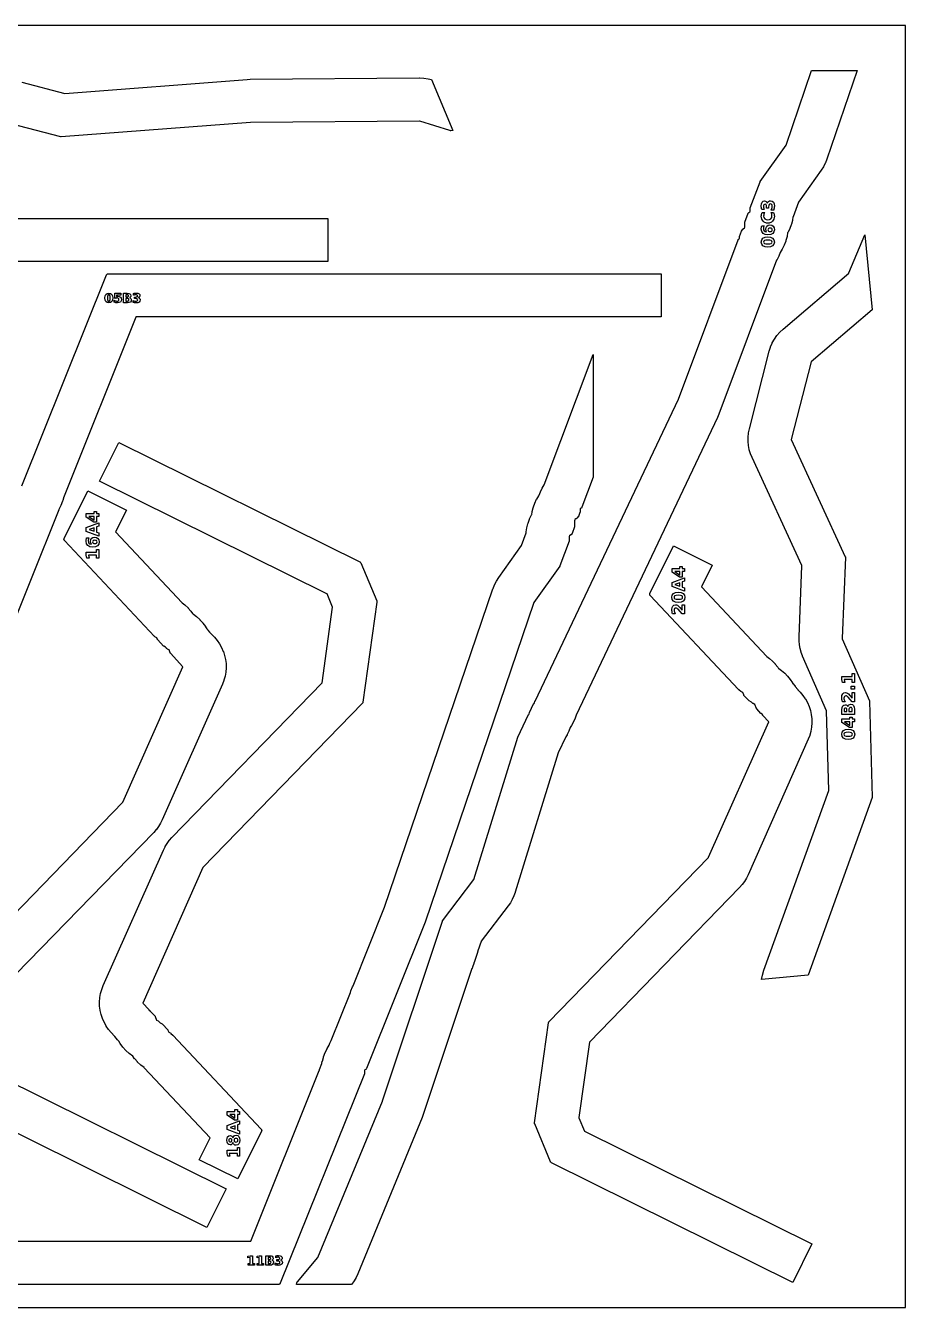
# Model space of a CAD drawing. Header units: millimetres. Extents: x 0 to 841, y 0 to 594.
# Drawn here: x 433 to 841, y 0 to 594 of the extents above; entities that cross this region are included whole.
import ezdxf

# ---------------------------------------------------------------- set-up
doc = ezdxf.new("R2010")
doc.units = ezdxf.units.MM
for name, color, linetype in [('CUT', 1, 'Continuous'), ('ENGRAVE', 5, 'Continuous'), ('SHEET_EDGE_DO_NOT_CUT', 8, 'Continuous')]:
    doc.layers.add(name, color=color, linetype=linetype)

msp = doc.modelspace()

# ---------------------------------------------------------------- linework, layer by layer
at = {"layer": 'CUT'}
for points in [[(559.01, 11.5), (559.02, 11.54), (559.04, 11.59), (559.06, 11.63), (559.14, 11.77), (559.16, 11.81), (559.19, 11.85), (568.68, 23.08), (568.69, 23.09), (568.7, 23.1), (598.6, 95.63), (598.61, 95.64), (626.39, 179.05), (626.41, 179.1), (626.44, 179.15), (626.47, 179.2), (641.02, 198.22), (641.03, 198.23), (641.03, 198.24), (661.37, 264.19), (661.4, 264.26), (666.37, 274.71), (666.39, 274.75), (666.41, 274.79), (666.44, 274.83), (666.66, 275.07), (666.66, 275.08), (666.67, 275.09), (666.82, 275.66), (666.84, 275.7), (666.85, 275.74), (668.71, 279.65), (668.73, 279.7), (668.76, 279.74), (668.84, 279.85), (668.87, 279.89), (668.91, 279.92), (668.95, 279.95), (668.99, 279.98), (669.15, 280.08), (669.16, 280.08), (669.16, 280.1), (669.32, 280.9), (669.33, 280.94), (669.34, 280.98), (669.36, 281.01), (735.8, 420.92), (735.81, 420.94), (763.56, 494.78), (763.57, 494.82), (763.6, 494.86), (763.67, 494.99), (763.7, 495.02), (763.72, 495.06), (763.75, 495.09), (763.79, 495.12), (763.96, 495.25), (763.97, 495.26), (763.97, 495.27), (764.07, 495.57), (764.07, 495.58), (764.07, 495.59), (764.09, 496.13), (764.1, 496.18), (764.11, 496.24), (764.12, 496.29), (765.03, 498.7), (765.05, 498.74), (765.07, 498.78), (765.1, 498.82), (765.74, 499.69), (765.77, 499.73), (765.8, 499.76), (765.84, 499.79), (766.45, 500.26), (766.46, 500.26), (766.46, 500.28), (766.56, 500.57), (766.56, 500.59), (766.56, 500.6), (766.61, 502.83), (766.61, 502.88), (766.62, 502.94), (766.64, 502.99), (768.17, 507.04), (768.18, 507.08), (768.2, 507.11), (768.23, 507.15), (768.25, 507.19), (768.42, 507.38), (768.45, 507.41), (768.49, 507.44), (768.52, 507.47), (768.94, 507.76), (768.95, 507.77), (768.96, 507.78), (769.05, 508.08), (769.06, 508.09), (769.06, 508.1), (769.1, 509.47), (769.11, 509.52), (769.12, 509.57), (769.13, 509.62), (773.63, 521.58), (773.65, 521.62), (773.67, 521.66), (773.69, 521.7), (785.68, 538.56), (785.69, 538.57), (785.69, 538.58), (797.5, 573.26), (818.62, 573.26), (804.62, 532.14), (804.62, 532.11), (803.92, 530.35), (803.9, 530.31), (803.04, 528.63), (803.02, 528.59), (801.99, 526.99), (801.98, 526.97), (791.47, 512.18), (791.46, 512.17), (791.46, 512.16), (788.92, 505.41), (788.91, 505.4), (788.91, 505.39), (788.64, 503.8), (788.63, 503.76), (788.16, 502), (788.15, 501.98), (788.06, 501.69), (788.05, 501.67), (787.4, 499.91), (787.38, 499.87), (786.57, 498.19), (786.55, 498.15), (786.43, 497.95), (786.42, 497.94), (786.42, 497.93), (786.16, 496.36), (786.15, 496.31), (785.66, 494.49), (785.66, 494.46), (785.56, 494.17), (785.56, 494.15), (784.84, 492.24), (784.82, 492.19), (783.91, 490.38), (783.88, 490.34), (782.98, 488.93), (782.98, 488.92), (782.97, 488.9), (782.33, 487.21), (782.31, 487.16), (781.39, 485.33), (781.36, 485.28), (781.35, 485.26), (781.34, 485.25), (781.33, 485.24), (754.53, 413.91), (754.52, 413.89), (753.87, 412.36), (753.87, 412.34), (688.41, 274.51), (688.4, 274.48), (687.95, 273.08), (687.93, 273.04), (687.22, 271.37), (687.2, 271.32), (686.33, 269.73), (686.31, 269.69), (685.7, 268.78), (685.7, 268.77), (685.69, 268.76), (685.05, 267.07), (685.03, 267.03), (684.23, 265.41), (684.21, 265.37), (683.59, 264.36), (683.58, 264.33), (680.08, 256.96), (680.06, 256.93), (660.14, 192.35), (660.13, 192.33), (659.55, 190.69), (659.53, 190.65), (658.81, 189.09), (658.79, 189.05), (657.93, 187.55), (657.91, 187.51), (656.92, 186.09), (656.91, 186.07), (644.34, 169.64), (644.33, 169.63), (644.33, 169.62), (643.73, 167.82), (643.72, 167.79), (643.52, 166.97), (643.51, 166.92), (642.91, 165.16), (642.89, 165.12), (642.64, 164.55), (642.63, 164.53), (641.23, 160.31), (641.22, 160.29), (641.02, 159.45), (641.01, 159.4), (640.41, 157.66), (640.39, 157.62), (640.14, 157.06), (640.13, 157.04), (617.58, 89.32), (617.58, 89.31), (617.1, 88.02), (617.09, 88), (587.19, 15.48), (587.18, 15.45), (586.31, 13.62), (586.28, 13.57), (585.23, 11.85), (585.2, 11.81), (584.31, 10.62), (558.8, 10.62), (559.01, 11.5)], [(573.34, 504.65), (573.34, 484.63), (171.12, 484.65), (171.12, 504.65), (573.34, 504.65)], [(797.3, 438.16), (797.29, 438.15), (797.29, 438.14), (788.11, 402.18), (788.11, 402.17), (788.11, 402.16), (813.15, 347.85), (813.17, 347.8), (813.18, 347.76), (813.19, 347.71), (813.19, 347.67), (813.19, 347.62), (811.7, 309.9), (811.7, 309.89), (811.71, 309.88), (824.36, 281.05), (824.37, 281.01), (824.39, 280.96), (824.39, 280.91), (824.4, 280.87), (825.57, 236.46), (825.57, 236.41), (825.57, 236.37), (825.56, 236.32), (825.54, 236.28), (795.92, 154.01), (774.33, 151.96), (774.78, 153.91), (774.79, 153.94), (775.46, 156.22), (775.47, 156.25), (805.48, 239.59), (805.48, 239.6), (805.48, 239.61), (804.51, 276.51), (804.51, 276.52), (804.5, 276.53), (793.39, 301.85), (793.38, 301.87), (792.74, 303.53), (792.73, 303.57), (792.25, 305.27), (792.24, 305.31), (791.91, 307.05), (791.9, 307.09), (791.73, 308.85), (791.73, 308.89), (791.72, 310.67), (791.72, 310.69), (793.02, 343.72), (793.02, 343.73), (793.02, 343.74), (769.95, 393.79), (769.94, 393.81), (769.23, 395.58), (769.21, 395.63), (768.67, 397.45), (768.66, 397.5), (768.31, 399.36), (768.3, 399.41), (768.13, 401.3), (768.13, 401.35), (768.14, 403.25), (768.14, 403.3), (768.34, 405.19), (768.34, 405.23), (768.73, 407.11), (768.73, 407.13), (777.91, 443.09), (777.91, 443.11), (778.51, 445.03), (778.53, 445.08), (779.31, 446.92), (779.33, 446.96), (780.3, 448.71), (780.33, 448.75), (781.47, 450.39), (781.5, 450.43), (782.81, 451.95), (782.84, 451.98), (784.3, 453.37), (784.32, 453.38), (814.8, 479.36), (814.81, 479.37), (814.81, 479.38), (822.25, 497.12), (825.57, 462.27), (797.3, 438.16)], [(588.17, 345.48), (588.21, 345.46), (588.25, 345.43), (588.28, 345.4), (588.31, 345.37), (588.55, 345.12), (588.58, 345.09), (588.6, 345.05), (588.63, 345.01), (588.65, 344.97), (596, 327.4), (596.02, 327.36), (596.03, 327.31), (596.03, 327.27), (596.07, 327.01), (596.07, 326.97), (596.07, 326.92), (596.07, 326.88), (589.59, 280.47), (589.58, 280.41), (589.57, 280.36), (589.52, 280.22), (589.49, 280.17), (589.47, 280.12), (589.44, 280.08), (589.4, 280.04), (515.39, 203.84), (515.39, 203.83), (515.38, 203.82), (487.52, 141.02), (487.51, 141.01), (487.52, 141), (490.33, 138.01), (490.36, 137.97), (490.39, 137.94), (490.41, 137.9), (490.57, 137.59), (490.58, 137.58), (490.59, 137.58), (490.91, 137.37), (490.94, 137.35), (490.97, 137.32), (491, 137.29), (493.25, 134.9), (493.28, 134.86), (493.31, 134.82), (493.33, 134.78), (493.35, 134.73), (493.94, 133.15), (493.95, 133.13), (493.96, 133.13), (494.74, 132.72), (494.79, 132.69), (494.83, 132.66), (494.87, 132.63), (495.58, 131.92), (495.59, 131.91), (495.6, 131.9), (496.49, 131.41), (496.54, 131.39), (496.58, 131.35), (496.62, 131.32), (499.11, 128.65), (499.14, 128.61), (499.17, 128.57), (499.2, 128.53), (499.22, 128.49), (499.56, 127.58), (499.56, 127.57), (499.57, 127.56), (500.52, 127.04), (500.55, 127.02), (500.59, 126.99), (500.62, 126.97), (501.45, 126.17), (501.47, 126.15), (542.44, 82.52), (542.48, 82.48), (542.51, 82.44), (542.58, 82.31), (542.61, 82.27), (542.63, 82.22), (542.64, 82.17), (542.65, 82.12), (542.67, 82.03), (542.67, 81.98), (542.67, 81.92), (542.67, 81.87), (542.65, 81.82), (542.62, 81.68), (542.6, 81.63), (542.58, 81.59), (531.64, 59.52), (513.72, 68.4), (518.74, 78.52), (518.74, 78.54), (518.74, 78.55), (488.21, 111.05), (488.21, 111.06), (488.2, 111.06), (488.19, 111.07), (488.15, 111.1), (486.59, 112.3), (486.55, 112.33), (485.11, 113.68), (485.08, 113.72), (483.79, 115.21), (483.76, 115.25), (482.99, 116.35), (482.98, 116.36), (482.97, 116.36), (482.95, 116.38), (482.91, 116.4), (482.87, 116.43), (481.23, 117.64), (481.19, 117.67), (479.69, 119.05), (479.65, 119.09), (478.3, 120.61), (478.27, 120.65), (477.08, 122.31), (477.06, 122.35), (476.49, 123.36), (476.48, 123.37), (476.47, 123.37), (475.82, 124.02), (475.79, 124.06), (474.61, 125.48), (474.58, 125.52), (474.46, 125.7), (474.45, 125.71), (474.44, 125.71), (472.94, 127.32), (472.92, 127.33), (471.68, 128.79), (471.65, 128.83), (470.57, 130.39), (470.54, 130.44), (469.61, 132.1), (469.59, 132.14), (468.83, 133.88), (468.81, 133.93), (468.22, 135.74), (468.21, 135.79), (467.8, 137.64), (467.79, 137.69), (467.56, 139.58), (467.56, 139.63), (467.52, 141.53), (467.52, 141.58), (467.67, 143.48), (467.67, 143.53), (468, 145.4), (468.01, 145.45), (468.52, 147.28), (468.54, 147.33), (469.23, 149.11), (469.24, 149.14), (497.1, 211.93), (497.11, 211.95), (497.88, 213.5), (497.9, 213.54), (498.8, 215.01), (498.83, 215.04), (499.85, 216.42), (499.88, 216.46), (501.03, 217.75), (501.05, 217.77), (570.64, 289.43), (570.65, 289.44), (570.65, 289.45), (575.54, 324.47), (575.54, 324.48), (575.53, 324.5), (572.94, 330.7), (572.93, 330.71), (572.92, 330.71), (467.52, 382.96), (476.4, 400.88), (588.17, 345.48)], [(677.03, 66.92), (676.99, 66.94), (676.95, 66.96), (676.92, 66.99), (676.88, 67.02), (676.65, 67.27), (676.62, 67.31), (676.59, 67.34), (676.57, 67.38), (676.55, 67.42), (669.2, 85), (669.18, 85.04), (669.17, 85.08), (669.16, 85.13), (669.13, 85.39), (669.13, 85.43), (669.13, 85.47), (669.13, 85.52), (675.6, 131.93), (675.61, 131.98), (675.63, 132.03), (675.68, 132.18), (675.7, 132.23), (675.73, 132.27), (675.76, 132.32), (675.79, 132.35), (749.8, 208.56), (749.81, 208.57), (749.82, 208.58), (777.68, 271.37), (777.68, 271.38), (777.68, 271.39), (774.98, 274.27), (774.94, 274.31), (774.91, 274.35), (774.89, 274.4), (774.66, 274.88), (774.66, 274.89), (774.65, 274.9), (774.18, 275.16), (774.13, 275.19), (774.09, 275.22), (774.05, 275.26), (772.08, 277.36), (772.05, 277.39), (772.02, 277.43), (772, 277.48), (771.98, 277.52), (771.3, 279.33), (771.29, 279.34), (771.28, 279.35), (770.41, 279.8), (770.37, 279.82), (770.33, 279.85), (770.29, 279.88), (769.64, 280.52), (769.63, 280.53), (769.62, 280.54), (768.61, 281.08), (768.57, 281.11), (768.53, 281.14), (768.49, 281.18), (766.19, 283.63), (766.16, 283.67), (766.13, 283.71), (766.11, 283.75), (766.09, 283.8), (765.68, 284.89), (765.67, 284.91), (765.66, 284.91), (764.8, 285.36), (764.76, 285.39), (764.72, 285.41), (764.68, 285.45), (764.02, 286.09), (764.01, 286.1), (764, 286.11), (763.7, 286.3), (763.66, 286.33), (763.63, 286.35), (763.6, 286.38), (722.75, 329.88), (722.72, 329.92), (722.69, 329.96), (722.61, 330.09), (722.59, 330.13), (722.57, 330.18), (722.56, 330.23), (722.55, 330.28), (722.53, 330.37), (722.53, 330.42), (722.53, 330.47), (722.53, 330.52), (722.54, 330.57), (722.58, 330.71), (722.6, 330.76), (722.62, 330.81), (733.56, 352.88), (751.48, 344), (746.46, 333.87), (746.45, 333.86), (746.46, 333.85), (776.74, 301.61), (776.74, 301.6), (776.75, 301.6), (778, 300.71), (778.04, 300.68), (779.4, 299.51), (779.43, 299.48), (780.68, 298.19), (780.71, 298.15), (781.83, 296.75), (781.86, 296.72), (782.26, 296.11), (782.27, 296.1), (782.28, 296.09), (783.62, 295.15), (783.65, 295.12), (785.08, 293.89), (785.11, 293.86), (786.41, 292.5), (786.44, 292.46), (787.6, 290.99), (787.63, 290.95), (788.64, 289.36), (788.66, 289.32), (788.76, 289.14), (788.76, 289.13), (788.77, 289.12), (789.96, 287.84), (789.99, 287.8), (791.1, 286.35), (791.12, 286.32), (791.16, 286.25), (791.17, 286.24), (791.18, 286.23), (792.26, 285.08), (792.28, 285.06), (793.52, 283.6), (793.55, 283.56), (794.63, 282), (794.66, 281.96), (795.59, 280.3), (795.61, 280.26), (796.37, 278.51), (796.39, 278.47), (796.98, 276.66), (796.99, 276.61), (797.4, 274.75), (797.41, 274.7), (797.63, 272.82), (797.64, 272.77), (797.68, 270.86), (797.68, 270.82), (797.53, 268.92), (797.53, 268.87), (797.2, 267), (797.19, 266.95), (796.68, 265.11), (796.66, 265.07), (795.97, 263.28), (795.96, 263.26), (768.1, 200.47), (768.09, 200.45), (767.32, 198.9), (767.29, 198.86), (766.39, 197.39), (766.37, 197.35), (765.34, 195.97), (765.32, 195.94), (764.17, 194.64), (764.15, 194.63), (694.56, 122.97), (694.55, 122.96), (694.54, 122.94), (689.66, 87.93), (689.66, 87.91), (689.66, 87.9), (692.26, 81.7), (692.26, 81.69), (692.27, 81.68), (797.68, 29.43), (788.8, 11.52), (677.03, 66.92)]]:
    msp.add_lwpolyline(points, close=True, dxfattribs=at)
for points in [[(431.44, 567.82), (451.45, 562.61), (451.46, 562.61), (451.48, 562.61), (535.87, 569.11), (535.89, 569.11), (537.26, 569.17), (537.28, 569.17), (615.72, 569.74), (615.75, 569.74), (617.78, 569.65), (617.83, 569.65), (619.82, 569.35), (619.87, 569.34), (621.31, 568.97), (631.21, 545.47), (630.32, 545.32), (630.32, 545.32), (630.28, 545.31), (630.23, 545.31), (630.18, 545.31), (630.02, 545.33), (629.97, 545.34), (629.93, 545.35), (615.89, 549.74), (615.88, 549.74), (615.87, 549.74), (537.42, 549.17), (537.4, 549.17), (449.75, 542.42), (449.69, 542.42), (449.64, 542.42), (449.58, 542.43), (426.41, 548.46)], [(431.48, 380.7), (470.66, 478.47), (470.68, 478.51), (470.7, 478.54), (470.72, 478.58), (470.83, 478.72), (470.86, 478.76), (470.89, 478.8), (470.93, 478.83), (470.97, 478.86), (471.02, 478.88), (471.13, 478.94), (471.17, 478.95), (471.22, 478.97), (471.26, 478.98), (471.3, 478.98), (471.35, 478.98), (727.84, 478.99), (727.84, 458.99), (484.41, 458.98), (484.4, 458.98), (484.4, 458.97), (450.77, 375.09), (450.76, 375.06), (450.49, 374), (450.48, 373.98), (450.38, 373.65), (450.37, 373.62), (449.63, 371.68), (449.61, 371.63), (448.67, 369.79), (448.64, 369.74), (448.61, 369.7), (448.61, 369.69), (448.6, 369.67), (422.35, 304.18)], [(294.12, 30.63), (537.55, 30.63), (537.57, 30.63), (537.57, 30.64), (569, 109.06), (569.01, 109.07), (569.38, 110.14), (569.39, 110.16), (570.58, 113.06), (570.58, 113.07), (570.59, 113.09), (570.76, 114.08), (570.77, 114.12), (571.24, 115.85), (571.25, 115.87), (571.34, 116.16), (571.35, 116.18), (572.05, 118.05), (572.07, 118.1), (572.96, 119.88), (572.99, 119.92), (573.96, 121.45), (573.97, 121.47), (573.97, 121.48), (574.27, 122.37), (574.29, 122.42), (574.84, 123.62), (574.84, 123.63), (583.77, 145.9), (583.77, 145.92), (583.99, 146.64), (584, 146.69), (584.73, 148.49), (584.76, 148.54), (585.03, 149.06), (585.04, 149.08), (599.62, 185.44), (599.62, 185.45), (649.87, 333.05), (649.88, 333.08), (650.57, 334.84), (650.59, 334.88), (651.45, 336.56), (651.48, 336.6), (652.5, 338.2), (652.51, 338.22), (663.02, 353.01), (663.03, 353.02), (663.03, 353.03), (665.27, 358.98), (665.28, 359), (665.28, 359.01), (665.3, 359.4), (665.31, 359.45), (665.58, 361.25), (665.59, 361.3), (666.04, 363.08), (666.04, 363.1), (666.13, 363.38), (666.14, 363.41), (666.83, 365.34), (666.85, 365.39), (667.74, 367.23), (667.77, 367.28), (667.87, 367.45), (667.88, 367.46), (667.88, 367.47), (668.07, 368.74), (668.08, 368.79), (668.53, 370.59), (668.54, 370.62), (668.63, 370.9), (668.63, 370.93), (669.27, 372.73), (669.29, 372.77), (670.1, 374.49), (670.12, 374.53), (671.09, 376.17), (671.12, 376.21), (671.3, 376.45), (671.31, 376.46), (671.31, 376.47), (671.87, 377.96), (671.88, 378.01), (672.69, 379.67), (672.71, 379.72), (673.64, 381.24), (673.64, 381.25), (673.65, 381.26), (696.34, 441.65), (696.34, 384.8), (691.07, 370.78), (691.07, 370.78), (691.05, 370.73), (691.03, 370.69), (691.01, 370.66), (690.87, 370.47), (690.83, 370.43), (690.8, 370.39), (690.76, 370.36), (690.71, 370.33), (690.32, 370.11), (690.31, 370.11), (690.31, 370.09), (690.22, 369.83), (690.22, 369.81), (690.22, 369.8), (690.21, 368.6), (690.21, 368.54), (690.19, 368.48), (690.18, 368.43), (689.66, 367.03), (689.64, 366.98), (689.62, 366.94), (689.6, 366.9), (688.75, 365.76), (688.71, 365.71), (688.67, 365.68), (688.36, 365.41), (688.32, 365.38), (688.28, 365.36), (687.83, 365.11), (687.82, 365.1), (687.82, 365.09), (687.73, 364.8), (687.73, 364.79), (687.72, 364.78), (687.7, 361.9), (687.7, 361.85), (687.69, 361.81), (687.68, 361.77), (687.67, 361.72), (686.5, 358.62), (686.48, 358.57), (686.46, 358.54), (686.43, 358.5), (686.41, 358.46), (686.07, 358.08), (686.04, 358.05), (686, 358.02), (685.96, 357.99), (685.34, 357.6), (685.33, 357.59), (685.32, 357.58), (685.24, 357.29), (685.23, 357.28), (685.23, 357.27), (685.21, 355.26), (685.2, 355.22), (685.2, 355.17), (685.19, 355.13), (685.17, 355.09), (680.86, 343.61), (680.84, 343.57), (680.82, 343.53), (680.8, 343.5), (668.81, 326.63), (668.81, 326.62), (668.8, 326.61), (618.38, 178.51), (618.37, 178.49), (591.21, 110.72), (591.2, 110.68), (591.17, 110.64), (591.15, 110.61), (591.01, 110.43), (590.98, 110.39), (590.95, 110.36), (590.91, 110.33), (590.88, 110.3), (590.44, 110.03), (590.43, 110.02), (590.42, 110.01), (590.33, 109.72), (590.33, 109.71), (590.32, 109.7), (590.27, 108.45), (590.27, 108.4), (590.26, 108.34), (590.24, 108.29), (551.3, 11.15), (551.29, 11.11), (551.27, 11.07), (551.24, 11.04), (551.14, 10.89), (551.11, 10.85), (551.07, 10.82), (551.03, 10.79), (550.99, 10.76), (550.95, 10.74), (550.83, 10.68), (550.79, 10.66), (550.75, 10.65), (550.71, 10.64), (550.66, 10.63), (550.62, 10.63), (294.12, 10.62)], [(404.29, 157.85), (478.3, 234.06), (478.31, 234.07), (478.32, 234.08), (506.18, 296.87), (506.18, 296.88), (506.18, 296.89), (500.34, 303.12), (500.31, 303.15), (500.28, 303.2), (500.25, 303.24), (500.23, 303.28), (499.72, 304.67), (499.71, 304.68), (499.7, 304.69), (498.97, 305.07), (498.93, 305.1), (498.89, 305.13), (498.54, 305.41), (498.51, 305.44), (498.48, 305.47), (498.09, 305.94), (498.08, 305.94), (498.08, 305.95), (497.3, 306.38), (497.25, 306.41), (497.21, 306.44), (497.18, 306.48), (494.48, 309.36), (494.45, 309.39), (494.42, 309.43), (494.4, 309.47), (494.38, 309.52), (494.1, 310.24), (494.09, 310.25), (494.08, 310.25), (493.13, 310.82), (493.09, 310.84), (493.05, 310.87), (493.02, 310.9), (451.25, 355.38), (451.22, 355.42), (451.19, 355.46), (451.11, 355.59), (451.09, 355.63), (451.07, 355.68), (451.06, 355.73), (451.05, 355.78), (451.03, 355.87), (451.03, 355.92), (451.03, 355.97), (451.03, 356.02), (451.04, 356.07), (451.08, 356.21), (451.1, 356.26), (451.12, 356.31), (462.06, 378.38), (479.98, 369.5), (474.96, 359.37), (474.95, 359.36), (474.96, 359.35), (505.83, 326.48), (505.84, 326.47), (505.85, 326.46), (507.08, 325.51), (507.12, 325.48), (508.53, 324.15), (508.57, 324.11), (509.84, 322.64), (509.87, 322.6), (510.6, 321.56), (510.61, 321.55), (510.62, 321.55), (510.78, 321.43), (510.81, 321.4), (510.99, 321.24), (511.01, 321.23), (512.46, 320.15), (512.5, 320.11), (514, 318.73), (514.04, 318.7), (515.39, 317.17), (515.42, 317.13), (516.6, 315.47), (516.63, 315.42), (517.18, 314.45), (517.18, 314.44), (517.19, 314.43), (517.69, 313.95), (517.73, 313.91), (518.52, 312.97), (518.53, 312.96), (520.76, 310.58), (520.78, 310.56), (522.02, 309.1), (522.05, 309.06), (523.13, 307.5), (523.16, 307.46), (524.09, 305.8), (524.11, 305.76), (524.87, 304.01), (524.89, 303.97), (525.48, 302.16), (525.49, 302.11), (525.9, 300.25), (525.91, 300.2), (526.13, 298.32), (526.14, 298.27), (526.18, 296.36), (526.18, 296.32), (526.03, 294.42), (526.03, 294.37), (525.7, 292.5), (525.69, 292.45), (525.18, 290.61), (525.16, 290.57), (524.47, 288.78), (524.46, 288.76), (496.6, 225.97), (496.59, 225.95), (495.82, 224.4), (495.79, 224.36), (494.89, 222.89), (494.87, 222.85), (493.84, 221.47), (493.82, 221.44), (492.67, 220.14), (492.65, 220.13), (423.06, 148.47)], [(420.77, 107.18), (526.18, 54.94), (517.3, 37.02), (405.53, 92.42)]]:
    msp.add_lwpolyline(points, dxfattribs=at)
at = {"layer": 'ENGRAVE'}
for points in [[(777.01, 511.67), (777.22, 512.19), (777.54, 512.56), (777.97, 512.8), (778.5, 512.87), (779.26, 512.71), (779.82, 512.21), (780.16, 511.39), (780.27, 510.27), (780.25, 509.82), (780.2, 509.37), (780.11, 508.92), (779.98, 508.48), (778.82, 508.48), (779.01, 508.9), (779.14, 509.31), (779.22, 509.73), (779.25, 510.13), (779.2, 510.66), (779.04, 511.05), (778.79, 511.29), (778.45, 511.37), (778.1, 511.29), (777.84, 511.04), (777.69, 510.64), (777.64, 510.08), (777.64, 509.48), (776.67, 509.48), (776.67, 510.11), (776.62, 510.6), (776.49, 510.95), (776.27, 511.16), (775.95, 511.23), (775.65, 511.16), (775.43, 510.96), (775.29, 510.64), (775.25, 510.2), (775.27, 509.84), (775.33, 509.47), (775.43, 509.1), (775.57, 508.73), (774.47, 508.73), (774.36, 509.17), (774.28, 509.61), (774.24, 510.04), (774.22, 510.47), (774.31, 511.46), (774.59, 512.17), (775.06, 512.59), (775.72, 512.73), (776.18, 512.67), (776.55, 512.46), (776.83, 512.13), (777.01, 511.67)], [(779.84, 507.43), (780.03, 507.01), (780.16, 506.57), (780.24, 506.11), (780.27, 505.63), (780.07, 504.32), (779.46, 503.32), (779.01, 502.95), (777.91, 502.52), (777.25, 502.47), (776.58, 502.52), (775.48, 502.95), (775.03, 503.32), (774.42, 504.32), (774.22, 505.63), (774.25, 506.11), (774.33, 506.57), (774.47, 507.01), (774.65, 507.43), (775.86, 507.43), (775.61, 507.02), (775.44, 506.61), (775.34, 506.19), (775.31, 505.75), (775.44, 505.03), (775.83, 504.48), (776.44, 504.14), (777.25, 504.02), (778.05, 504.14), (778.67, 504.48), (779.05, 505.03), (779.18, 505.75), (779.15, 506.19), (779.05, 506.61), (778.88, 507.02), (778.63, 507.43), (779.84, 507.43)], [(774.48, 501.26), (775.56, 501.26), (775.4, 500.9), (775.3, 500.56), (775.23, 500.23), (775.21, 499.92), (775.31, 499.32), (775.59, 498.87), (776.05, 498.58), (776.69, 498.43), (776.53, 498.7), (776.41, 498.99), (776.33, 499.31), (776.31, 499.65), (776.44, 500.46), (776.83, 501.09), (777.44, 501.5), (778.2, 501.64), (779.05, 501.49), (779.71, 501.03), (780.13, 500.31), (780.27, 499.38), (780.08, 498.38), (779.5, 497.62), (778.57, 497.16), (777.32, 497), (776.03, 497.18), (775.05, 497.73), (774.43, 498.59), (774.23, 499.73), (774.24, 500.12), (774.29, 500.51), (774.37, 500.89), (774.48, 501.26)], [(777.28, 499.4), (777.34, 499.05), (777.53, 498.81), (777.85, 498.66), (778.3, 498.61), (778.75, 498.66), (779.07, 498.81), (779.26, 499.05), (779.32, 499.4), (779.26, 499.75), (779.07, 499.99), (778.75, 500.14), (778.3, 500.19), (777.85, 500.14), (777.53, 499.99), (777.34, 499.75), (777.28, 499.4)], [(777.25, 496.12), (778.53, 495.97), (779.48, 495.5), (780.07, 494.74), (780.27, 493.72), (780.07, 492.7), (779.48, 491.95), (778.53, 491.48), (777.25, 491.32), (775.96, 491.48), (775.01, 491.95), (774.42, 492.7), (774.22, 493.72), (774.42, 494.74), (775.01, 495.5), (775.96, 495.97), (777.25, 496.12)], [(777.23, 494.62), (776.3, 494.57), (775.69, 494.41), (775.36, 494.14), (775.25, 493.72), (775.36, 493.31), (775.69, 493.03), (776.3, 492.88), (777.23, 492.82), (778.18, 492.88), (778.79, 493.03), (779.13, 493.31), (779.25, 493.72), (779.13, 494.14), (778.79, 494.41), (778.18, 494.57), (777.23, 494.62)], [(473.6, 467.79), (473.48, 466.83), (473.13, 466.11), (472.56, 465.67), (471.8, 465.52), (471.03, 465.67), (470.47, 466.11), (470.12, 466.83), (470, 467.79), (470.12, 468.75), (470.47, 469.47), (471.03, 469.91), (471.8, 470.06), (472.56, 469.91), (473.13, 469.47), (473.48, 468.75), (473.6, 467.79)], [(472.47, 467.8), (472.43, 468.5), (472.32, 468.95), (472.11, 469.21), (471.8, 469.29), (471.49, 469.21), (471.28, 468.95), (471.16, 468.5), (471.13, 467.8), (471.16, 467.09), (471.28, 466.63), (471.49, 466.37), (471.8, 466.29), (472.11, 466.37), (472.32, 466.63), (472.43, 467.09), (472.47, 467.8)], [(474.52, 469.98), (477.33, 469.98), (477.33, 469.15), (475.42, 469.15), (475.42, 468.47), (475.55, 468.51), (475.68, 468.53), (475.81, 468.54), (475.95, 468.55), (476.66, 468.45), (477.2, 468.15), (477.53, 467.67), (477.64, 467.03), (477.52, 466.4), (477.16, 465.92), (476.58, 465.62), (475.81, 465.52), (475.44, 465.54), (475.07, 465.59), (474.71, 465.68), (474.35, 465.81), (474.35, 466.7), (474.7, 466.52), (475.03, 466.39), (475.34, 466.32), (475.63, 466.29), (476, 466.34), (476.28, 466.49), (476.45, 466.73), (476.51, 467.03), (476.45, 467.34), (476.28, 467.58), (476, 467.73), (475.63, 467.78), (475.38, 467.76), (475.11, 467.71), (474.83, 467.63), (474.52, 467.52), (474.52, 469.98)], [(481.45, 467.95), (481.77, 467.8), (482.01, 467.56), (482.16, 467.24), (482.21, 466.86), (482.1, 466.31), (481.78, 465.92), (481.25, 465.68), (480.48, 465.61), (478.61, 465.61), (478.61, 469.98), (480.3, 469.98), (481.09, 469.91), (481.62, 469.71), (481.93, 469.35), (482.03, 468.82), (482, 468.53), (481.88, 468.28), (481.7, 468.09), (481.45, 467.95)], [(485.43, 467.97), (485.82, 467.81), (486.1, 467.57), (486.27, 467.25), (486.33, 466.85), (486.21, 466.28), (485.83, 465.86), (485.22, 465.61), (484.38, 465.52), (484.04, 465.54), (483.7, 465.58), (483.37, 465.64), (483.03, 465.74), (483.03, 466.61), (483.35, 466.47), (483.66, 466.37), (483.97, 466.31), (484.28, 466.29), (484.67, 466.33), (484.96, 466.44), (485.14, 466.63), (485.2, 466.89), (485.14, 467.15), (484.96, 467.34), (484.66, 467.46), (484.24, 467.5), (483.78, 467.5), (483.78, 468.22), (484.26, 468.22), (484.63, 468.26), (484.89, 468.36), (485.05, 468.52), (485.1, 468.76), (485.05, 468.99), (484.9, 469.15), (484.65, 469.26), (484.33, 469.29), (484.05, 469.27), (483.78, 469.23), (483.5, 469.15), (483.22, 469.05), (483.22, 469.87), (483.55, 469.95), (483.88, 470.01), (484.21, 470.05), (484.53, 470.06), (485.27, 469.99), (485.8, 469.78), (486.12, 469.43), (486.23, 468.94), (486.18, 468.59), (486.03, 468.31), (485.78, 468.1), (485.43, 467.97)], [(480.36, 468.29), (480.6, 468.32), (480.77, 468.4), (480.87, 468.55), (480.9, 468.75), (480.87, 468.95), (480.77, 469.09), (480.6, 469.18), (480.36, 469.21), (479.74, 469.21), (479.74, 468.29), (480.36, 468.29)], [(480.4, 466.37), (480.7, 466.41), (480.91, 466.52), (481.04, 466.7), (481.08, 466.95), (481.04, 467.2), (480.91, 467.38), (480.7, 467.48), (480.4, 467.52), (479.74, 467.52), (479.74, 466.37), (480.4, 466.37)], [(461.35, 366.28), (461.35, 367.96), (465.03, 367.96), (465.03, 368.79), (466.12, 368.79), (466.12, 367.96), (467.18, 367.96), (467.18, 366.53), (466.12, 366.53), (466.12, 363.95), (464.83, 363.95), (461.35, 366.28)], [(466.12, 361.67), (466.12, 359.32), (467.18, 358.95), (467.18, 357.44), (461.35, 359.6), (461.35, 361.39), (467.18, 363.55), (467.18, 362.04), (466.12, 361.67)], [(462.59, 366.53), (465.03, 364.89), (465.03, 366.53), (462.59, 366.53)], [(461.5, 356.58), (462.58, 356.58), (462.43, 356.22), (462.32, 355.88), (462.26, 355.56), (462.24, 355.24), (462.33, 354.65), (462.61, 354.2), (463.08, 353.9), (463.72, 353.76), (463.55, 354.03), (463.43, 354.32), (463.36, 354.63), (463.34, 354.98), (463.47, 355.78), (463.86, 356.42), (464.46, 356.83), (465.23, 356.97), (466.07, 356.81), (466.73, 356.35), (467.16, 355.64), (467.3, 354.71), (467.11, 353.7), (466.53, 352.95), (465.6, 352.48), (464.35, 352.33), (463.06, 352.51), (462.08, 353.06), (461.46, 353.92), (461.25, 355.05), (461.27, 355.45), (461.32, 355.83), (461.39, 356.21), (461.5, 356.58)], [(465.04, 359.69), (465.04, 361.29), (462.72, 360.49), (465.04, 359.69)], [(466.14, 347.2), (466.14, 348.53), (462.37, 348.53), (462.66, 347.17), (461.63, 347.17), (461.35, 348.52), (461.35, 349.95), (466.14, 349.95), (466.14, 351.28), (467.18, 351.28), (467.18, 347.2), (466.14, 347.2)], [(464.3, 354.73), (464.37, 354.38), (464.56, 354.13), (464.88, 353.98), (465.33, 353.94), (465.78, 353.98), (466.1, 354.13), (466.29, 354.38), (466.35, 354.73), (466.29, 355.07), (466.1, 355.32), (465.78, 355.47), (465.33, 355.52), (464.88, 355.47), (464.56, 355.32), (464.37, 355.07), (464.3, 354.73)], [(732.85, 340.78), (732.85, 342.46), (736.53, 342.46), (736.53, 343.29), (737.62, 343.29), (737.62, 342.46), (738.69, 342.46), (738.69, 341.03), (737.62, 341.03), (737.62, 338.45), (736.34, 338.45), (732.85, 340.78)], [(734.09, 341.03), (736.53, 339.39), (736.53, 341.03), (734.09, 341.03)], [(737.62, 336.17), (737.62, 333.82), (738.69, 333.45), (738.69, 331.94), (732.85, 334.1), (732.85, 335.89), (738.69, 338.05), (738.69, 336.54), (737.62, 336.17)], [(736.54, 334.19), (736.54, 335.79), (734.22, 334.99), (736.54, 334.19)], [(735.78, 331.51), (737.06, 331.36), (738.01, 330.89), (738.6, 330.13), (738.8, 329.12), (738.6, 328.09), (738.01, 327.34), (737.06, 326.87), (735.78, 326.71), (734.49, 326.87), (733.54, 327.34), (732.95, 328.09), (732.75, 329.12), (732.95, 330.13), (733.54, 330.89), (734.49, 331.36), (735.78, 331.51)], [(735.76, 330.01), (734.83, 329.96), (734.22, 329.81), (733.89, 329.53), (733.78, 329.12), (733.89, 328.7), (734.22, 328.42), (734.83, 328.27), (735.76, 328.22), (736.71, 328.27), (737.32, 328.42), (737.66, 328.7), (737.78, 329.12), (737.66, 329.53), (737.32, 329.8), (736.71, 329.96), (735.76, 330.01)], [(737.58, 323.07), (737.58, 325.64), (738.69, 325.64), (738.69, 321.4), (737.58, 321.4), (735.7, 323.53), (735.45, 323.77), (735.2, 323.95), (734.95, 324.05), (734.69, 324.08), (734.32, 324.02), (734.03, 323.81), (733.84, 323.49), (733.78, 323.08), (733.81, 322.71), (733.93, 322.31), (734.11, 321.87), (734.37, 321.41), (733.09, 321.41), (732.95, 321.92), (732.84, 322.42), (732.77, 322.91), (732.75, 323.39), (732.87, 324.32), (733.21, 325.02), (733.76, 325.45), (734.5, 325.6), (734.96, 325.53), (735.38, 325.35), (735.87, 324.97), (736.49, 324.32), (737.58, 323.07)], [(816.37, 289.6), (816.37, 290.93), (812.6, 290.93), (812.89, 289.56), (811.86, 289.56), (811.58, 290.92), (811.58, 292.35), (816.37, 292.35), (816.37, 293.68), (817.41, 293.68), (817.41, 289.6), (816.37, 289.6)], [(815.9, 286.44), (815.9, 287.84), (817.41, 287.84), (817.41, 286.44), (815.9, 286.44)], [(816.31, 282.36), (816.31, 284.93), (817.41, 284.93), (817.41, 280.69), (816.31, 280.69), (814.43, 282.82), (814.17, 283.07), (813.92, 283.24), (813.67, 283.34), (813.41, 283.38), (813.04, 283.31), (812.75, 283.1), (812.57, 282.78), (812.5, 282.37), (812.54, 282), (812.65, 281.6), (812.84, 281.17), (813.1, 280.7), (811.82, 280.7), (811.67, 281.21), (811.56, 281.71), (811.5, 282.2), (811.48, 282.68), (811.59, 283.61), (811.94, 284.31), (812.49, 284.74), (813.22, 284.89), (813.68, 284.83), (814.11, 284.64), (814.59, 284.26), (815.21, 283.61), (816.31, 282.36)], [(814.29, 278.48), (814.49, 278.91), (814.81, 279.23), (815.23, 279.43), (815.74, 279.49), (816.48, 279.35), (817, 278.92), (817.31, 278.2), (817.41, 277.19), (817.41, 274.69), (811.58, 274.69), (811.58, 276.95), (811.67, 278), (811.95, 278.71), (812.43, 279.12), (813.12, 279.26), (813.52, 279.21), (813.85, 279.06), (814.11, 278.81), (814.29, 278.48)], [(811.58, 271.09), (811.58, 272.76), (815.26, 272.76), (815.26, 273.59), (816.35, 273.59), (816.35, 272.76), (817.41, 272.76), (817.41, 271.34), (816.35, 271.34), (816.35, 268.75), (815.06, 268.75), (811.58, 271.09)], [(813.84, 277.03), (813.8, 277.34), (813.68, 277.57), (813.49, 277.7), (813.22, 277.75), (812.96, 277.7), (812.76, 277.57), (812.64, 277.34), (812.6, 277.03), (812.6, 276.2), (813.84, 276.2), (813.84, 277.03)], [(816.39, 277.08), (816.34, 277.48), (816.2, 277.76), (815.96, 277.93), (815.62, 277.99), (815.29, 277.93), (815.05, 277.76), (814.91, 277.48), (814.86, 277.08), (814.86, 276.2), (816.39, 276.2), (816.39, 277.08)], [(814.5, 268.01), (815.79, 267.85), (816.74, 267.38), (817.33, 266.63), (817.53, 265.61), (817.33, 264.59), (816.74, 263.83), (815.79, 263.36), (814.5, 263.21), (813.22, 263.36), (812.26, 263.83), (811.67, 264.59), (811.48, 265.61), (811.67, 266.63), (812.26, 267.38), (813.22, 267.85), (814.5, 268.01)], [(812.82, 271.34), (815.26, 269.69), (815.26, 271.34), (812.82, 271.34)], [(814.49, 266.51), (813.56, 266.45), (812.95, 266.3), (812.62, 266.03), (812.5, 265.61), (812.62, 265.2), (812.95, 264.92), (813.56, 264.76), (814.49, 264.71), (815.43, 264.76), (816.05, 264.92), (816.39, 265.2), (816.5, 265.61), (816.39, 266.02), (816.05, 266.3), (815.43, 266.45), (814.49, 266.51)], [(526.61, 89.13), (526.61, 90.8), (530.29, 90.8), (530.29, 91.63), (531.38, 91.63), (531.38, 90.8), (532.45, 90.8), (532.45, 89.38), (531.38, 89.38), (531.38, 86.79), (530.1, 86.79), (526.61, 89.13)], [(527.85, 89.38), (530.29, 87.73), (530.29, 89.38), (527.85, 89.38)], [(531.38, 84.52), (531.38, 82.17), (532.45, 81.79), (532.45, 80.28), (526.61, 82.44), (526.61, 84.24), (532.45, 86.4), (532.45, 84.88), (531.38, 84.52)], [(530.3, 82.54), (530.3, 84.14), (527.98, 83.34), (530.3, 82.54)], [(529.34, 76.36), (529.14, 75.9), (528.85, 75.56), (528.48, 75.36), (528.02, 75.29), (527.37, 75.43), (526.9, 75.84), (526.61, 76.52), (526.51, 77.46), (526.61, 78.39), (526.89, 79.07), (527.37, 79.48), (528.02, 79.62), (528.48, 79.55), (528.85, 79.35), (529.14, 79.01), (529.34, 78.55), (529.56, 79.07), (529.87, 79.44), (530.29, 79.67), (530.81, 79.75), (531.57, 79.6), (532.12, 79.17), (532.45, 78.46), (532.56, 77.46), (532.45, 76.46), (532.12, 75.75), (531.57, 75.31), (530.81, 75.17), (530.29, 75.24), (529.87, 75.47), (529.56, 75.84), (529.34, 76.36)], [(528.17, 76.72), (528.48, 76.76), (528.71, 76.91), (528.85, 77.14), (528.9, 77.46), (528.85, 77.77), (528.71, 78), (528.48, 78.15), (528.17, 78.2), (527.87, 78.15), (527.64, 78), (527.5, 77.77), (527.45, 77.46), (527.5, 77.14), (527.64, 76.91), (527.87, 76.76), (528.17, 76.72)], [(529.84, 77.46), (529.9, 77.09), (530.07, 76.81), (530.35, 76.64), (530.73, 76.59), (531.11, 76.64), (531.39, 76.81), (531.56, 77.09), (531.61, 77.46), (531.56, 77.83), (531.39, 78.1), (531.11, 78.27), (530.73, 78.33), (530.35, 78.27), (530.07, 78.1), (529.89, 77.83), (529.84, 77.46)], [(531.41, 70.05), (531.41, 71.38), (527.64, 71.38), (527.92, 70.01), (526.9, 70.01), (526.61, 71.37), (526.61, 72.8), (531.41, 72.8), (531.41, 74.13), (532.45, 74.13), (532.45, 70.05), (531.41, 70.05)], [(536.34, 20.34), (537.34, 20.34), (537.34, 23.16), (536.31, 22.95), (536.31, 23.72), (537.33, 23.93), (538.4, 23.93), (538.4, 20.34), (539.4, 20.34), (539.4, 19.56), (536.34, 19.56), (536.34, 20.34)], [(540.51, 20.34), (541.51, 20.34), (541.51, 23.16), (540.49, 22.95), (540.49, 23.72), (541.5, 23.93), (542.58, 23.93), (542.58, 20.34), (543.57, 20.34), (543.57, 19.56), (540.51, 19.56), (540.51, 20.34)], [(547.37, 21.9), (547.7, 21.75), (547.94, 21.51), (548.09, 21.19), (548.14, 20.81), (548.03, 20.26), (547.71, 19.87), (547.17, 19.63), (546.41, 19.56), (544.54, 19.56), (544.54, 23.93), (546.23, 23.93), (547.01, 23.86), (547.55, 23.66), (547.86, 23.3), (547.96, 22.77), (547.92, 22.48), (547.81, 22.23), (547.63, 22.04), (547.37, 21.9)], [(551.35, 21.92), (551.74, 21.76), (552.02, 21.52), (552.2, 21.2), (552.26, 20.8), (552.13, 20.23), (551.76, 19.81), (551.14, 19.56), (550.3, 19.47), (549.97, 19.49), (549.63, 19.53), (549.29, 19.59), (548.96, 19.69), (548.96, 20.56), (549.27, 20.42), (549.59, 20.32), (549.9, 20.26), (550.2, 20.24), (550.6, 20.28), (550.89, 20.39), (551.07, 20.58), (551.13, 20.84), (551.07, 21.1), (550.88, 21.29), (550.58, 21.41), (550.16, 21.45), (549.71, 21.45), (549.71, 22.17), (550.18, 22.17), (550.55, 22.21), (550.82, 22.31), (550.97, 22.47), (551.02, 22.71), (550.97, 22.94), (550.82, 23.1), (550.58, 23.21), (550.25, 23.24), (549.98, 23.22), (549.7, 23.18), (549.42, 23.1), (549.15, 23), (549.15, 23.82), (549.48, 23.9), (549.81, 23.96), (550.13, 24), (550.45, 24.01), (551.2, 23.94), (551.73, 23.73), (552.05, 23.38), (552.15, 22.89), (552.1, 22.54), (551.95, 22.26), (551.7, 22.05), (551.35, 21.92)], [(546.29, 22.24), (546.52, 22.27), (546.69, 22.35), (546.79, 22.5), (546.83, 22.7), (546.79, 22.9), (546.69, 23.04), (546.52, 23.13), (546.29, 23.16), (545.66, 23.16), (545.66, 22.24), (546.29, 22.24)], [(546.33, 20.33), (546.62, 20.36), (546.84, 20.47), (546.97, 20.65), (547.01, 20.9), (546.97, 21.15), (546.84, 21.33), (546.63, 21.44), (546.33, 21.47), (545.66, 21.47), (545.66, 20.33), (546.33, 20.33)]]:
    msp.add_lwpolyline(points, close=True, dxfattribs=at)
at = {"layer": 'SHEET_EDGE_DO_NOT_CUT'}
msp.add_lwpolyline([(0, 0), (841, 0), (841, 594), (0, 594)], close=True, dxfattribs=at)

doc.saveas('drawing.dxf')
